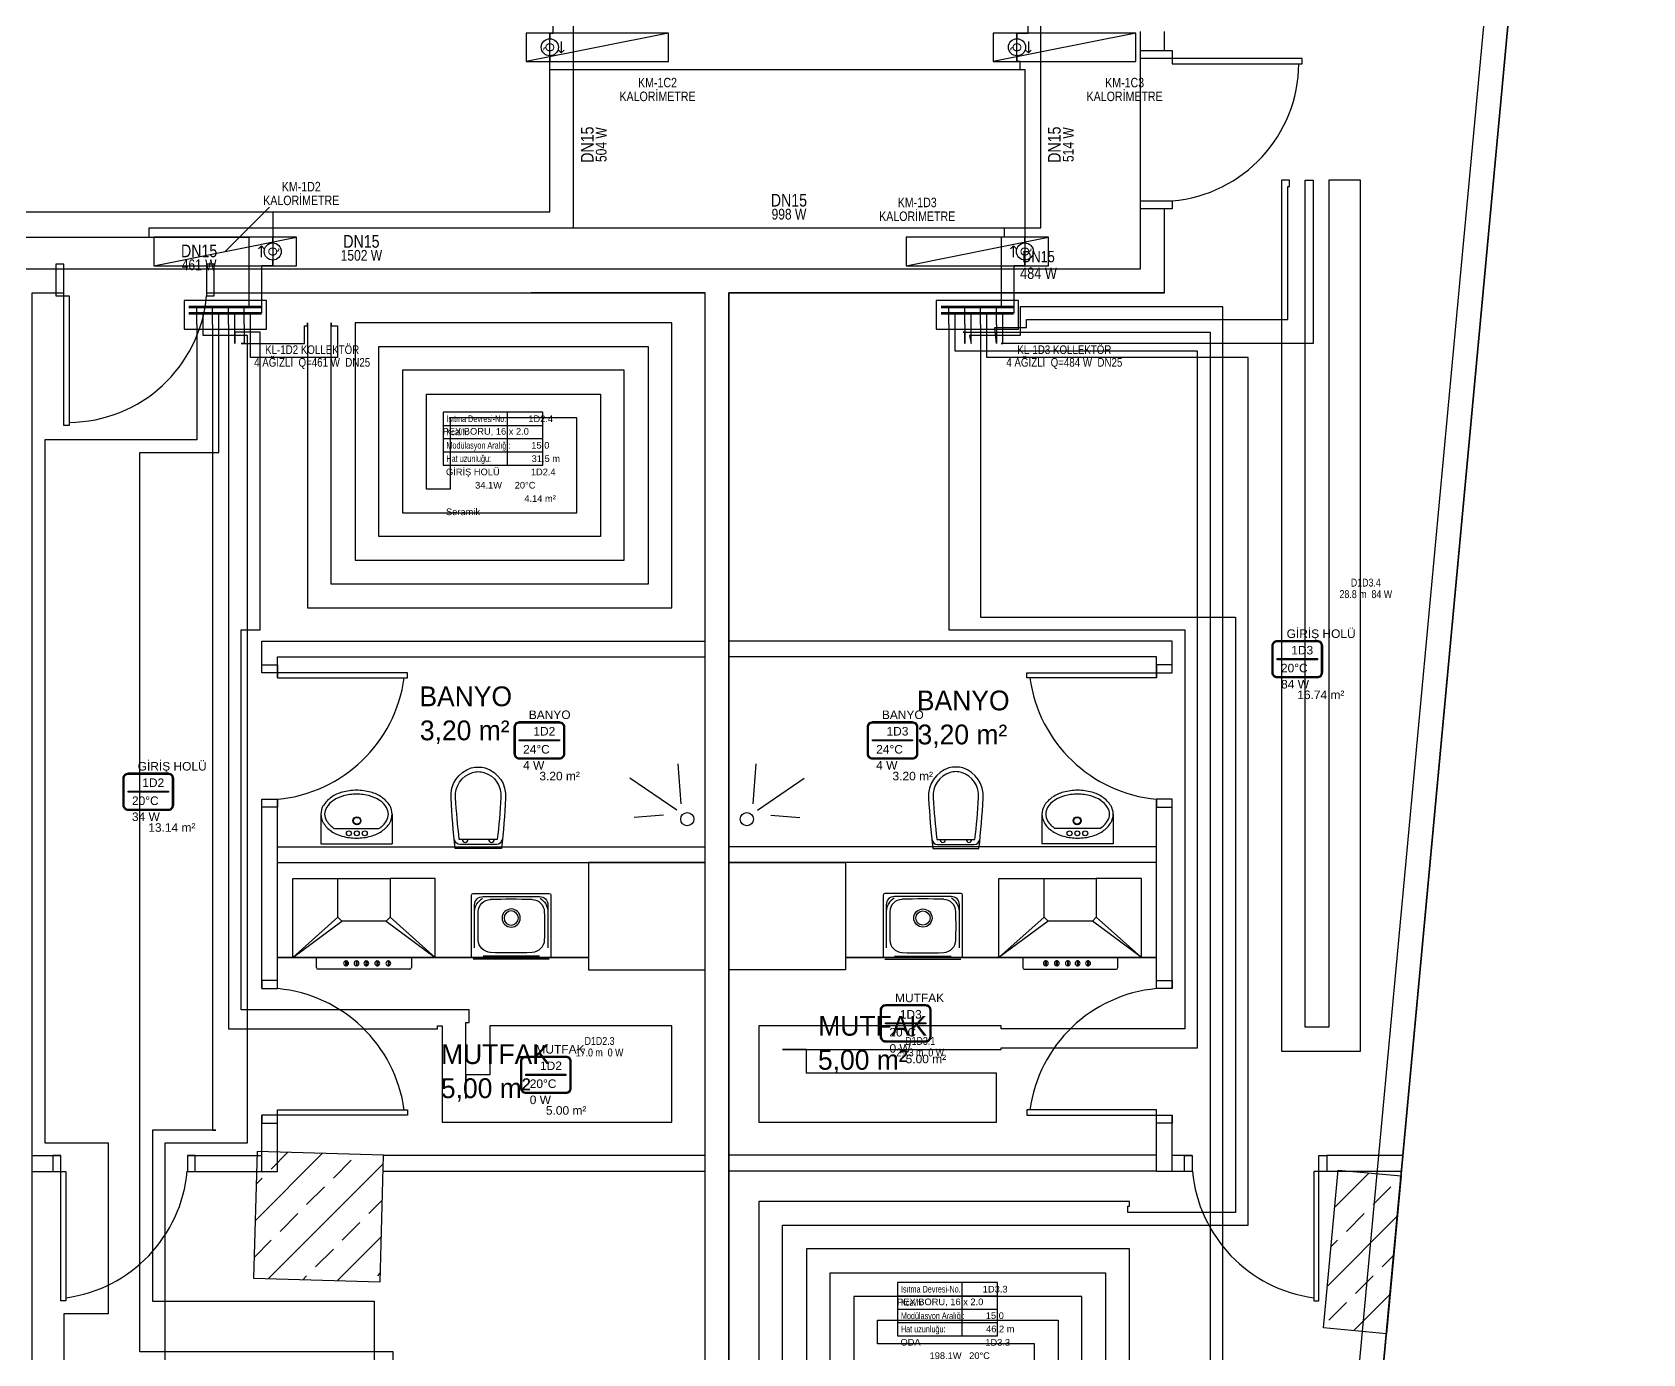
# Model space of a CAD drawing. Header units: centimetres. Extents: x 247996 to 315152, y -468471 to -440326.
# Drawn here: x 285826 to 286843, y -444916 to -444081 of the extents above; entities that cross this region are included whole.
import ezdxf
from ezdxf.enums import TextEntityAlignment as Align

# ---------------------------------------------------------------- set-up
doc = ezdxf.new("R2010")
doc.units = ezdxf.units.CM
doc.linetypes.add('ISITMA DONUS HATTI', pattern=[1.66, 1.57, -0.02, -0.07])
for name, color, linetype in [('SCOTT-MKDU0', 50, 'Continuous'), ('SCOTT-MTY-ISIKAYBIMAHAL', 2, 'Continuous'), ('SCOTT-MTY-KALORIMETRE', 6, 'Continuous'), ('SCOTT-MTY-KOLLETÖR', 7, 'Continuous'), ('SCOTT-MTY-PEX-BORU', 1, 'Continuous'), ('SCOTT-MTY-RADYATÖR', 2, 'Continuous'), ('SCOTT-MTY-SAYAC', 3, 'Continuous')]:
    doc.layers.add(name, color=color, linetype=linetype)
for name, color, linetype, lineweight in [('SCOTT-MTY-ISITMA-CAP', 41, 'Continuous', 30), ('SCOTT-MTY-ISITMA-DONUS-BORU', 30, 'ISITMA DONUS HATTI', 30), ('SCOTT-MTY-ISITMA-GIDIS-BORU', 10, 'Continuous', 30)]:
    doc.layers.add(name, color=color, linetype=linetype, lineweight=lineweight)
doc.styles.add('MtXpl_Comic_Sans_MS', font='comic.ttf')
doc.styles.add('MTYCAPLT', font='arial.ttf')
doc.styles.add('ROTAS', font='arial.ttf')

# ---------------------------------------------------------------- blocks, each defined once
blk = doc.blocks.new('T-DOLAP')
blk.add_line((-45, -9), (45, 9))
blk.add_lwpolyline([(-45, -9), (45, -9), (45, 9), (-45, 9)], close=True)
blk = doc.blocks.new('T-KALORIMETRE')
for p, q in [((-10, 0), (-6, 0)), ((6, 0), (10, 0))]:
    blk.add_line(p, q)
blk.add_lwpolyline([(-4, 8), (4, 8), (2, 10), (4, 8), (2, 6)])
blk.add_circle((0, 0), 6)
at = {"style": 'ROTAS'}
blk.add_text('Q', height=6, dxfattribs=at).set_placement((0, 0), align=Align.MIDDLE_CENTER)
blk = doc.blocks.new('MTY-ETIKET')
at = {"layer": 'SCOTT-MTY-RADYATÖR'}
for p, q in [((2.69, 0), (2.69, 8)), ((-7, 6), (8, 6)), ((-7, 4), (8, 4)), ((-7, 2), (8, 2))]:
    blk.add_line(p, q, dxfattribs=at)
blk.add_lwpolyline([(8, 0), (8, 8), (-7, 8), (-7, 0)], close=True, dxfattribs=at)
at = {"layer": 'SCOTT-MTY-RADYATÖR', "style": 'MTYCAPLT', "width": 0.65}
for s, p in [('Isıtma Devresi-No.:', (-6.5, 7)), ('Kcal/h:', (-6.5, 5)), ('Modülasyon Aralığı:', (-6.5, 3)), ('Hat uzunluğu:', (-6.5, 1))]:
    blk.add_text(s, height=1, rotation=360, dxfattribs=at).set_placement(p, align=Align.MIDDLE_LEFT)
for tag, p in [('NO1_001', (5.8, 6.5)), ('AR_001', (6.25, 2.5)), ('UZ_001', (6.31, 0.51))]:
    blk.add_attdef(tag, p, '', height=1, rotation=360, dxfattribs=at)
at = {"layer": 'SCOTT-MTY-RADYATÖR', "color": 2, "style": 'MTYCAPLT', "width": 0.65}
for tag, p in [('BORU_001', (-7.07, 4.59)), ('YER_001', (2.9, 4.5))]:
    blk.add_attdef(tag, p, '', height=1, dxfattribs=at)
blk = doc.blocks.new('MTY-RADYATOR MAHAL')
at = {"layer": 'SCOTT-MTY-ISIKAYBIMAHAL', "color": 2}
for points in [[(-35.7, 18.4), (-35.7, -18.4, 0.414214), (-28.2, -25.9), (28.2, -25.9, 0.414214), (35.7, -18.4), (35.7, 18.4, 0.414214), (28.2, 25.9), (-28.2, 25.9, 0.414214)], [(-34.2, 18.4), (-34.2, -18.4, 0.414214), (-28.2, -24.4), (28.2, -24.4, 0.414214), (34.2, -18.4), (34.2, 18.4, 0.414214), (28.2, 24.4), (-28.2, 24.4, 0.414214)]]:
    blk.add_lwpolyline(points, format="xyb", close=True, dxfattribs=at)
at = {"layer": 'SCOTT-MTY-ISIKAYBIMAHAL', "color": 4}
for points in [[(-35.2, 18.4), (-35.2, -18.4, 0.414214), (-28.2, -25.4), (28.2, -25.4, 0.414214), (35.2, -18.4), (35.2, 18.4, 0.414214), (28.2, 25.4), (-28.2, 25.4, 0.414214)], [(-34.7, 18.4), (-34.7, -18.4, 0.414214), (-28.2, -24.9), (28.2, -24.9, 0.414214), (34.7, -18.4), (34.7, 18.4, 0.414214), (28.2, 24.9), (-28.2, 24.9, 0.414214)]]:
    blk.add_lwpolyline(points, format="xyb", close=True, dxfattribs=at)
at = {"layer": 'SCOTT-MTY-ISIKAYBIMAHAL', "color": 2}
blk.add_lwpolyline([(-28.2, 0.8), (28.2, 0.8), (28.2, -0.8), (-28.2, -0.8)], close=True, dxfattribs=at)
at = {"layer": 'SCOTT-MTY-ISIKAYBIMAHAL', "color": 1, "style": 'MTYCAPLT', "width": 0.65}
for tag, p in [('MAHAL_001', (-14.9, 29.8)), ('NO_001', (-8.3, 6.7))]:
    blk.add_attdef(tag, p, '', height=12, rotation=360, dxfattribs=at)
at = {"layer": 'SCOTT-MTY-ISIKAYBIMAHAL', "color": 4, "style": 'MTYCAPLT', "width": 0.65}
for tag, p in [('DERECE_001', (-22.8, -18.5)), ('ISIKAYBI_001', (-22.7, -41.1))]:
    blk.add_attdef(tag, p, '', height=12, rotation=360, dxfattribs=at)
blk.add_attdef('ALAN', text='', height=12, rotation=360, dxfattribs=at).set_placement((0, -50), align=Align.MIDDLE_LEFT)

msp = doc.modelspace()

# ---------------------------------------------------------------- linework, layer by layer
at = {"layer": 'SCOTT-MKDU0', "color": 8, "ltscale": 0.03}
for p, q in [((286456, -447327.5), (286843.2, -443160.1)), ((286843.2, -443160.1), (286456, -447327.5)), ((286728.6, -444231), (286828.2, -443159.5)), ((286526.1, -444098), (286526.1, -444081)), ((286526.1, -444231), (286526.1, -444081)), ((286541.1, -444093), (286541.1, -444081)), ((286526.1, -444231), (286526.1, -444188)), ((286541.1, -444246), (286541.1, -444193)), ((285402, -444231), (286526.1, -444231)), ((285520.4, -444231), (285846.1, -444231)), ((285936.1, -444231), (286526.1, -444231)), ((286639.8, -445186.7), (286728.6, -444231)), ((285826.1, -445226.2), (285826.1, -444246)), ((285826.1, -444246), (285846.1, -444246)), ((285826.1, -445226.2), (285826.1, -444246)), ((285826.1, -445226.2), (285826.1, -444246)), ((285936.1, -444246), (286251.1, -444246)), ((286251.1, -444246), (286141.1, -444246)), ((286251.1, -445186.7), (286251.1, -444246)), ((286251.1, -444466), (286251.1, -444246)), ((286251.1, -444356), (286251.1, -444246)), ((286251.1, -445186.7), (286251.1, -444246)), ((286266.1, -444246), (286541.1, -444246)), ((286266.1, -445186.7), (286266.1, -444246)), ((286266.1, -445186.7), (286266.1, -444246)), ((286541.1, -444246), (286266.1, -444246)), ((286266.1, -444466), (286266.1, -444246)), ((286266.1, -444356), (286266.1, -444246)), ((286266.1, -444246), (286376.1, -444246)), ((286541.1, -444246), (286266.1, -444246)), ((286266.1, -444246), (286266.1, -445186.7)), ((286526.1, -444246), (286541.1, -444246)), ((285971.1, -444466), (286251.1, -444466)), ((285971.1, -444486), (285971.1, -444466)), ((286546.1, -444466), (286266.1, -444466)), ((286546.1, -444486), (286546.1, -444466)), ((285981.1, -444489.3), (285981.1, -444476)), ((285981.1, -444489.3), (285981.1, -444476)), ((285981.1, -444476), (286251.1, -444476)), ((286536.1, -444476), (286266.1, -444476)), ((286536.1, -444489.3), (286536.1, -444476)), ((286536.1, -444489.3), (286536.1, -444476)), ((286235.9, -444568.9), (286234, -444543.5)), ((286281.3, -444568.9), (286283.2, -444543.5)), ((286233.1, -444572.8), (286203.6, -444552.6)), ((286284.1, -444572.8), (286313.6, -444552.6)), ((285971.1, -444685.5), (285971.1, -444566)), ((285981.1, -444685.5), (285981.1, -444566)), ((285981.1, -444586), (285981.1, -444566)), ((286536.1, -444685.5), (286536.1, -444566)), ((286536.1, -444586), (286536.1, -444566)), ((286546.1, -444685.5), (286546.1, -444566)), ((286008.4, -444575.4), (286008.4, -444594.1)), ((286053.4, -444575.4), (286053.4, -444594.1)), ((286224.7, -444576), (286206.3, -444577.4)), ((286292.5, -444576), (286310.9, -444577.4)), ((286463.8, -444575.4), (286463.8, -444594.1)), ((286508.8, -444575.4), (286508.8, -444594.1)), ((286016.9, -444584.4), (286045, -444584.4)), ((286500.3, -444584.4), (286472.2, -444584.4)), ((285981.1, -444596), (286251.1, -444596)), ((286008.4, -444594.1), (286053.4, -444594.1)), ((286536.1, -444596), (286266.1, -444596)), ((286508.8, -444594.1), (286463.8, -444594.1)), ((285981.1, -444606), (286251.1, -444606)), ((286251.1, -444606), (286177.5, -444606)), ((286177.5, -444606), (286177.5, -444673.6)), ((286251.1, -444673.6), (286251.1, -444606)), ((286536.1, -444606), (286266.1, -444606)), ((286266.1, -444606), (286339.7, -444606)), ((286266.1, -444673.6), (286266.1, -444606)), ((286339.7, -444606), (286339.7, -444673.6)), ((285990.6, -444616), (286019.1, -444616)), ((285990.6, -444666), (285990.6, -444616)), ((286080.6, -444616), (286052.1, -444616)), ((286080.6, -444666), (286080.6, -444616)), ((286436.6, -444616), (286465.1, -444616)), ((286436.6, -444666), (286436.6, -444616)), ((286526.6, -444616), (286498.1, -444616)), ((286526.6, -444666), (286526.6, -444616)), ((286103.6, -444666), (286103.6, -444626.5)), ((286104.6, -444625.5), (286152.6, -444625.5)), ((286110.8, -444627.4), (286146.5, -444627.4)), ((286153.6, -444626.5), (286153.6, -444666)), ((286363.6, -444626.5), (286363.6, -444666)), ((286412.6, -444625.5), (286364.6, -444625.5)), ((286406.4, -444627.4), (286370.7, -444627.4)), ((286413.6, -444666), (286413.6, -444626.5)), ((286105.5, -444659.8), (286105.5, -444632.7)), ((286151.8, -444632.7), (286151.8, -444659.8)), ((286365.4, -444632.7), (286365.4, -444659.8)), ((286411.7, -444659.8), (286411.7, -444632.7)), ((286019.1, -444640.5), (285990.6, -444666)), ((285990.6, -444666), (286021.6, -444643)), ((286049.6, -444643), (286080.6, -444666)), ((286080.6, -444666), (286052.1, -444640.5)), ((286436.6, -444666), (286465.1, -444640.5)), ((286467.6, -444643), (286436.6, -444666)), ((286526.6, -444666), (286495.6, -444643)), ((286498.1, -444640.5), (286526.6, -444666)), ((285981.1, -444666), (286177.5, -444666)), ((286177.5, -444666), (285981.1, -444666)), ((286177.5, -444666), (285981.1, -444666)), ((286080.6, -444666), (285990.6, -444666)), ((286005.6, -444672.3), (286005.6, -444666)), ((286024, -444668), (286024, -444670.6)), ((286024, -444668), (286024.7, -444668)), ((286024.7, -444668), (286024.7, -444670.6)), ((286030.6, -444668), (286030.6, -444670.6)), ((286030.6, -444668), (286031.2, -444668)), ((286031.2, -444668), (286031.2, -444670.6)), ((286036.8, -444668), (286036.8, -444670.6)), ((286036.8, -444668), (286037.4, -444668)), ((286037.4, -444668), (286037.4, -444670.6)), ((286043.8, -444668), (286043.8, -444670.6)), ((286043.8, -444668), (286044.4, -444668)), ((286044.4, -444668), (286044.4, -444670.6)), ((286050.8, -444668), (286050.8, -444670.6)), ((286050.8, -444668), (286051.4, -444668)), ((286051.4, -444668), (286051.4, -444670.6)), ((286065.6, -444666), (286065.6, -444672.3)), ((286152.6, -444667), (286104.6, -444667)), ((286146.5, -444665.1), (286110.8, -444665.1)), ((286536.1, -444666), (286339.7, -444666)), ((286339.7, -444666), (286536.1, -444666)), ((286339.7, -444666), (286536.1, -444666)), ((286364.6, -444667), (286412.6, -444667)), ((286370.7, -444665.1), (286406.4, -444665.1)), ((286436.6, -444666), (286526.6, -444666)), ((286451.6, -444666), (286451.6, -444672.3)), ((286465.8, -444668), (286465.8, -444670.6)), ((286466.4, -444668), (286465.8, -444668)), ((286466.4, -444668), (286466.4, -444670.6)), ((286472.8, -444668), (286472.8, -444670.6)), ((286473.4, -444668), (286472.8, -444668)), ((286473.4, -444668), (286473.4, -444670.6)), ((286479.8, -444668), (286479.8, -444670.6)), ((286480.4, -444668), (286479.8, -444668)), ((286480.4, -444668), (286480.4, -444670.6)), ((286486, -444668), (286486, -444670.6)), ((286486.6, -444668), (286486, -444668)), ((286486.6, -444668), (286486.6, -444670.6)), ((286492.5, -444668), (286492.5, -444670.6)), ((286493.2, -444668), (286492.5, -444668)), ((286493.2, -444668), (286493.2, -444670.6)), ((286511.6, -444672.3), (286511.6, -444666)), ((286064.6, -444673.3), (286006.6, -444673.3)), ((286024, -444670.6), (286024, -444671.1)), ((286024.7, -444671.1), (286024, -444671.1)), ((286024.7, -444670.6), (286024.7, -444671.1)), ((286030.6, -444670.6), (286030.6, -444671.1)), ((286031.2, -444671.1), (286030.6, -444671.1)), ((286031.2, -444670.6), (286031.2, -444671.1)), ((286036.8, -444670.6), (286036.8, -444671.1)), ((286036.8, -444671.1), (286037.4, -444671.1)), ((286037.4, -444670.6), (286037.4, -444671.1)), ((286043.8, -444670.6), (286043.8, -444671.1)), ((286043.8, -444671.1), (286044.4, -444671.1)), ((286044.4, -444670.6), (286044.4, -444671.1)), ((286050.8, -444670.6), (286050.8, -444671.1)), ((286050.8, -444671.1), (286051.4, -444671.1)), ((286051.4, -444670.6), (286051.4, -444671.1)), ((286177.5, -444673.6), (286251.1, -444673.6)), ((286339.7, -444673.6), (286266.1, -444673.6)), ((286452.6, -444673.3), (286510.6, -444673.3)), ((286465.8, -444670.6), (286465.8, -444671.1)), ((286466.4, -444671.1), (286465.8, -444671.1)), ((286466.4, -444670.6), (286466.4, -444671.1)), ((286472.8, -444670.6), (286472.8, -444671.1)), ((286473.4, -444671.1), (286472.8, -444671.1)), ((286473.4, -444670.6), (286473.4, -444671.1)), ((286479.8, -444670.6), (286479.8, -444671.1)), ((286480.4, -444671.1), (286479.8, -444671.1)), ((286480.4, -444670.6), (286480.4, -444671.1)), ((286486, -444670.6), (286486, -444671.1)), ((286486, -444671.1), (286486.6, -444671.1)), ((286486.6, -444670.6), (286486.6, -444671.1)), ((286492.5, -444670.6), (286492.5, -444671.1)), ((286492.5, -444671.1), (286493.2, -444671.1)), ((286493.2, -444670.6), (286493.2, -444671.1)), ((285971.1, -444801), (285971.1, -444765.5)), ((285981.1, -444801), (285981.1, -444762.2)), ((286536.1, -444801), (286536.1, -444762.2)), ((286546.1, -444801), (286546.1, -444765.5)), ((285826.1, -444791), (285844.1, -444791)), ((285924.1, -444791), (285971.1, -444791)), ((285968.1, -444788.5), (285965.8, -444868.5)), ((285966.8, -444832.2), (286009.3, -444789.7)), ((286048, -444790.8), (285968.1, -444788.5)), ((285977, -444799.6), (285987.4, -444789.1)), ((286045.8, -444870.8), (286048, -444790.8)), ((286048, -444790.8), (286251.1, -444790.8)), ((286536.1, -444790.8), (286266.1, -444790.8)), ((286558.7, -444791), (286546.1, -444791)), ((286691.7, -444791), (286643.7, -444791)), ((285826.1, -444801), (285847.4, -444801)), ((285924.1, -444801), (285981.1, -444801)), ((285975.1, -444868.8), (286047.9, -444796)), ((286016.3, -444805.2), (286027.5, -444793.9)), ((286048, -444800.8), (286251.1, -444800.8)), ((286536.1, -444800.8), (286266.1, -444800.8)), ((286558.7, -444801), (286536.1, -444801)), ((286641.5, -444899.8), (286650.8, -444800.2)), ((286691.1, -444801), (286643.7, -444801)), ((286648.6, -444823.9), (286670.5, -444802)), ((286650.8, -444800.2), (286690.6, -444803.9)), ((285967.5, -444809), (285971.4, -444805.2)), ((285999.4, -444822), (286010.6, -444810.8)), ((286672.9, -444822), (286684.2, -444810.8)), ((286690.6, -444803.9), (286681.4, -444903.5)), ((286689.8, -444805.2), (286690.6, -444804.4)), ((286038.7, -444827.6), (286047.2, -444819.1)), ((285982.6, -444838.9), (285993.8, -444827.6)), ((286021.9, -444844.5), (286033.1, -444833.2)), ((286644, -444873.4), (286688.3, -444829.1)), ((286656.1, -444838.9), (286667.3, -444827.6)), ((286018.8, -444870), (286046.6, -444842.2)), ((285966.2, -444855.3), (285977, -444844.5)), ((286005, -444861.3), (286016.3, -444850.1)), ((286646.3, -444848.7), (286650.5, -444844.5)), ((286678.6, -444861.3), (286686, -444853.9)), ((285965.8, -444868.5), (286045.8, -444870.8)), ((285996.9, -444869.4), (285999.4, -444866.9)), ((286044.3, -444866.9), (286045.9, -444865.3)), ((286661.7, -444878.1), (286672.9, -444866.9)), ((286644.9, -444895), (286656.1, -444883.8)), ((286660.8, -444901.6), (286683.7, -444878.6)), ((286681.4, -444903.5), (286641.5, -444899.8))]:
    msp.add_line(p, q, dxfattribs=at)
for points in [[(286526.1, -444098), (286526.1, -444093), (286546.1, -444093), (286546.1, -444098), (286526.1, -444098)], [(286526.1, -444098), (286526.1, -444093), (286546.1, -444093), (286546.1, -444098), (286526.1, -444098)], [(286526.1, -444098), (286526.1, -444093), (286546.1, -444093), (286546.1, -444098), (286526.1, -444098)], [(286526.1, -444193), (286526.1, -444188), (286546.1, -444188), (286546.1, -444193), (286526.1, -444193)], [(286526.1, -444193), (286526.1, -444188), (286546.1, -444188), (286546.1, -444193), (286526.1, -444193)], [(286526.1, -444193), (286526.1, -444188), (286546.1, -444188), (286546.1, -444193), (286526.1, -444193)], [(285846.1, -444228), (285841.1, -444228), (285841.1, -444248), (285846.1, -444248), (285846.1, -444228)], [(285846.1, -444228), (285841.1, -444228), (285841.1, -444248), (285846.1, -444248), (285846.1, -444228)], [(285846.1, -444228), (285841.1, -444228), (285841.1, -444248), (285846.1, -444248), (285846.1, -444228)], [(285941.1, -444228), (285936.1, -444228), (285936.1, -444248), (285941.1, -444248), (285941.1, -444228)], [(285941.1, -444228), (285936.1, -444228), (285936.1, -444248), (285941.1, -444248), (285941.1, -444228)], [(285941.1, -444228), (285936.1, -444228), (285936.1, -444248), (285941.1, -444248), (285941.1, -444228)], [(285971.1, -444486), (285971.1, -444481), (285981.1, -444481), (285981.1, -444486), (285971.1, -444486)], [(286546.1, -444486), (286546.1, -444481), (286536.1, -444481), (286536.1, -444486), (286546.1, -444486)], [(285971.1, -444571), (285971.1, -444566), (285981.1, -444566), (285981.1, -444571), (285971.1, -444571)], [(286546.1, -444571), (286546.1, -444566), (286536.1, -444566), (286536.1, -444571), (286546.1, -444571)], [(285971.1, -444680.5), (285971.1, -444685.5), (285981.1, -444685.5), (285981.1, -444680.5), (285971.1, -444680.5)], [(286546.1, -444680.5), (286546.1, -444685.5), (286536.1, -444685.5), (286536.1, -444680.5), (286546.1, -444680.5)], [(285971.1, -444765.5), (285971.1, -444770.5), (285981.1, -444770.5), (285981.1, -444765.5), (285971.1, -444765.5)], [(286546.1, -444765.5), (286546.1, -444770.5), (286536.1, -444770.5), (286536.1, -444765.5), (286546.1, -444765.5)], [(285844.1, -444791), (285839.1, -444791), (285839.1, -444801), (285844.1, -444801), (285844.1, -444791)], [(285929.1, -444791), (285924.1, -444791), (285924.1, -444801), (285929.1, -444801), (285929.1, -444791)], [(286553.7, -444791), (286558.7, -444791), (286558.7, -444801), (286553.7, -444801), (286553.7, -444791)], [(286638.7, -444791), (286643.7, -444791), (286643.7, -444801), (286638.7, -444801), (286638.7, -444791)]]:
    msp.add_lwpolyline(points, dxfattribs=at)
for points in [[(286546.1, -444098), (286546.1, -444101.4), (286628, -444101.4), (286628, -444098)], [(286546.1, -444098), (286546.1, -444101.4), (286628, -444101.4), (286628, -444098)], [(286546.1, -444098), (286546.1, -444101.4), (286628, -444101.4), (286628, -444098)], [(285846.1, -444248), (285849.4, -444248), (285849.4, -444329.8), (285846.1, -444329.8)], [(285846.1, -444248), (285849.4, -444248), (285849.4, -444329.8), (285846.1, -444329.8)], [(285846.1, -444248), (285849.4, -444248), (285849.4, -444329.8), (285846.1, -444329.8)], [(285981.1, -444486), (285981.1, -444489.3), (286063, -444489.3), (286063, -444486)], [(286536.1, -444486), (286536.1, -444489.3), (286454.2, -444489.3), (286454.2, -444486)], [(285981.1, -444765.5), (285981.1, -444762.2), (286063, -444762.2), (286063, -444765.5)], [(286536.1, -444765.5), (286536.1, -444762.2), (286454.2, -444762.2), (286454.2, -444765.5)], [(285844.1, -444801), (285847.4, -444801), (285847.4, -444882.8), (285844.1, -444882.8)], [(286638.7, -444801), (286635.4, -444801), (286635.4, -444882.8), (286638.7, -444882.8)]]:
    msp.add_lwpolyline(points, close=True, dxfattribs=at)
for points in [[(286093.2, -444597, -0.01664), (286090.6, -444565.2, -0.351622), (286103.4, -444546.2, -0.068714), (286107.8, -444545.6, -0.068714), (286112.2, -444546.2, -0.351622), (286125, -444565.2, -0.01664), (286122.4, -444597)], [(286095.8, -444591.4, -0.016866), (286093.5, -444565, -0.351778), (286104.2, -444549, -0.068022), (286107.8, -444548.5, -0.068022), (286111.4, -444549, -0.351778), (286122.1, -444565, -0.016866), (286119.8, -444591.4)], [(286424, -444597, 0.01664), (286426.6, -444565.2, 0.351622), (286413.8, -444546.2, 0.068714), (286409.4, -444545.6, 0.068714), (286405, -444546.2, 0.351622), (286392.2, -444565.2, 0.01664), (286394.8, -444597)], [(286421.4, -444591.4, 0.016866), (286423.7, -444565, 0.351778), (286413, -444549, 0.068022), (286409.4, -444548.5, 0.068022), (286405.8, -444549, 0.351778), (286395.1, -444565, 0.016866), (286397.4, -444591.4)]]:
    msp.add_lwpolyline(points, format="xyb", close=True, dxfattribs=at)
for points in [[(286122.7, -444591.5, -0.389191), (286119.3, -444594.6), (286107.8, -444594.6), (286096.3, -444594.6, -0.389191), (286092.9, -444591.5, -0.389191)], [(286394.5, -444591.5, 0.389191), (286397.9, -444594.6), (286409.4, -444594.6), (286420.9, -444594.6, 0.389191), (286424.3, -444591.5, 0.389191)]]:
    msp.add_lwpolyline(points, format="xyb", dxfattribs=at)
for centre, radius in [((286031.2, -444579.5), 2.52), ((286031.2, -444579.5), 2.12), ((286239.8, -444578.5, 51), 4.14), ((286277.4, -444578.5, 51), 4.14), ((286486, -444579.5), 2.52), ((286486, -444579.5), 2.12), ((286026.1, -444587.5), 1.56), ((286031.1, -444587.5), 1.56), ((286036.1, -444587.5), 1.56), ((286481.2, -444587.5), 1.56), ((286486.1, -444587.5), 1.56), ((286491.1, -444587.5), 1.56)]:
    msp.add_circle(centre, radius, dxfattribs=at)
for centre, radius, start, end in [((286538.4, -444100.8), 87.6, 275.0191, 359.6313), ((286538.4, -444100.8), 87.6, 275.0191, 359.6313), ((286538.4, -444100.8), 87.6, 275.0191, 359.6313), ((285848.9, -444240.3), 87.6, 270.3687, 354.9809), ((285848.9, -444240.3), 87.6, 270.3687, 354.9809), ((285848.9, -444240.3), 87.6, 270.3687, 354.9809), ((285972.9, -444477.4), 88.9, 275.3081, 352.3253), ((286544.3, -444477.4), 88.9, 187.6747, 264.6919), ((286024.6, -444579), 17.2, 123.8347, 148.2866), ((286024.6, -444579), 14.8, 123.8347, 148.2866), ((286028.4, -444584.7), 24.1, 105.5176, 123.8347), ((286028.4, -444584.7), 21.7, 105.5176, 123.8347), ((286030.9, -444593.8), 33.5, 90, 105.5176), ((286030.9, -444593.8), 31.1, 90, 105.5176), ((286030.9, -444593.8), 33.5, 74.4824, 90), ((286030.9, -444593.8), 31.1, 74.4824, 90), ((286033.4, -444584.7), 21.7, 56.1653, 74.4824), ((286033.4, -444584.7), 24.1, 56.1653, 74.4824), ((286037.3, -444579), 14.8, 31.7134, 56.1653), ((286037.3, -444579), 17.2, 31.7134, 56.1653), ((286479.9, -444579), 17.2, 123.8347, 148.2866), ((286479.9, -444579), 14.8, 123.8347, 148.2866), ((286483.8, -444584.7), 24.1, 105.5176, 123.8347), ((286483.8, -444584.7), 21.7, 105.5176, 123.8347), ((286486.3, -444593.8), 33.5, 90, 105.5176), ((286486.3, -444593.8), 31.1, 90, 105.5176), ((286486.3, -444593.8), 33.5, 74.4824, 90), ((286486.3, -444593.8), 31.1, 74.4824, 90), ((286488.8, -444584.7), 21.7, 56.1653, 74.4824), ((286488.8, -444584.7), 24.1, 56.1653, 74.4824), ((286492.6, -444579), 14.8, 31.7134, 56.1653), ((286492.6, -444579), 17.2, 31.7134, 56.1653), ((286018.7, -444575.4), 10.3, 148.2866, 180), ((286018.7, -444575.4), 10.3, 180, 211.7134), ((286018.7, -444575.4), 7.93, 148.2866, 180), ((286018.7, -444575.4), 7.93, 180, 211.7134), ((286043.1, -444575.4), 7.93, 0, 31.7134), ((286043.1, -444575.4), 7.93, 328.2866, 0), ((286043.1, -444575.4), 10.3, 0, 31.7134), ((286043.1, -444575.4), 10.3, 328.2866, 0), ((286474.1, -444575.4), 10.3, 148.2866, 180), ((286474.1, -444575.4), 10.3, 180, 211.7134), ((286474.1, -444575.4), 7.93, 148.2866, 180), ((286474.1, -444575.4), 7.93, 180, 211.7134), ((286498.5, -444575.4), 7.93, 0, 31.7134), ((286498.5, -444575.4), 7.93, 328.2866, 0), ((286498.5, -444575.4), 10.3, 0, 31.7134), ((286498.5, -444575.4), 10.3, 328.2866, 0), ((286024.6, -444571.8), 17.2, 211.7134, 236.1653), ((286024.6, -444571.8), 14.8, 211.7134, 238.6233), ((286028.4, -444566.1), 24.1, 236.1653, 254.4824), ((286033.4, -444566.1), 24.1, 285.5176, 303.8347), ((286037.3, -444571.8), 14.8, 301.3767, 328.2866), ((286037.3, -444571.8), 17.2, 303.8347, 328.2866), ((286479.9, -444571.8), 17.2, 211.7134, 236.1653), ((286479.9, -444571.8), 14.8, 211.7134, 238.6233), ((286483.8, -444566.1), 24.1, 236.1653, 254.4824), ((286488.8, -444566.1), 24.1, 285.5176, 303.8347), ((286492.6, -444571.8), 14.8, 301.3767, 328.2866), ((286492.6, -444571.8), 17.2, 303.8347, 328.2866), ((286030.9, -444557), 33.5, 254.4824, 270), ((286030.9, -444557), 33.5, 270, 285.5176), ((286099.5, -444591.4), 1.78, 180, 0), ((286116.1, -444591.4), 1.78, 180, 0), ((286401.1, -444591.4), 1.78, 180, 0), ((286417.7, -444591.4), 1.78, 180, 0), ((286486.3, -444557), 33.5, 254.4824, 270), ((286486.3, -444557), 33.5, 270, 285.5176), ((286024.3, -444669.6), 1.54, 100.5754, 259.4621), ((286024.3, -444669.6), 1.54, 282.6235, 77.3767), ((286030.9, -444669.6), 1.54, 100.5754, 259.4621), ((286030.9, -444669.6), 1.54, 282.6235, 77.3767), ((286037.1, -444669.6), 1.54, 100.5754, 259.4621), ((286037.1, -444669.6), 1.54, 282.6235, 77.3767), ((286044, -444669.6), 1.54, 100.5754, 259.4621), ((286044, -444669.6), 1.54, 282.6235, 77.3767), ((286051, -444669.6), 1.54, 100.5754, 259.4621), ((286051, -444669.6), 1.54, 282.6235, 77.3767), ((286466.2, -444669.6), 1.54, 102.6233, 257.3765), ((286466.2, -444669.6), 1.54, 280.5379, 79.4246), ((286473.2, -444669.6), 1.54, 102.6233, 257.3765), ((286473.2, -444669.6), 1.54, 280.5379, 79.4246), ((286480.1, -444669.6), 1.54, 102.6233, 257.3765), ((286480.1, -444669.6), 1.54, 280.5379, 79.4246), ((286486.3, -444669.6), 1.54, 102.6233, 257.3765), ((286486.3, -444669.6), 1.54, 280.5379, 79.4246), ((286492.9, -444669.6), 1.54, 102.6233, 257.3765), ((286492.9, -444669.6), 1.54, 280.5379, 79.4246), ((286006.6, -444672.3), 1, 180, 270), ((286064.6, -444672.3), 1, 270, 0), ((286452.6, -444672.3), 1, 180, 270), ((286510.6, -444672.3), 1, 270, 0), ((285972.9, -444774.1), 88.9, 7.6747, 84.6919), ((286544.3, -444774.1), 88.9, 95.3081, 172.3253), ((285835.5, -444792.7), 88.9, 277.6747, 354.6919), ((286647.3, -444792.7), 88.9, 185.3081, 262.3253)]:
    msp.add_arc(centre, radius, start, end, dxfattribs=at)
at = {"layer": 'SCOTT-MKDU0', "color": 8, "ltscale": 0.03, "extrusion": (0, 0, -1)}
for centre, major_axis, start_param, end_param in [((286104.6, -444626.5), (0.707, 0.707), 3.926991, 5.497787), ((286110.8, -444632.7), (-3.75, 3.75), 5.497787, 7.068583), ((286115.6, -444637.2), (-7.14, 7.14), 5.524757, 6.541187), ((286115.8, -444637.2), (-5.66, 5.66), 5.524757, 7.028844), ((286128.6, -444961.2), (332.3, 0), 4.67265, 4.752129), ((286141.5, -444637.2), (-5.66, 5.66), 0.825137, 2.329224), ((286146.5, -444632.7), (3.75, 3.75), -0.785398, 0.785398), ((286141.7, -444637.2), (7.14, 7.14), -0.258001, 0.758428), ((286152.6, -444626.5), (0.707, 0.707), -0.785398, 0.785398), ((286439.9, -444646), (-234.9, 234.9), 5.470817, 5.524757), ((286128.6, -444641), (-4.07, 4.07), 3.926991, 10.210176), ((286128.6, -444641), (-3.18, 3.18), 3.926991, 10.210176), ((285817.4, -444646), (234.9, 234.9), 0.758428, 0.812368), ((286115.8, -444654.7), (5.66, 5.66), 2.395934, 3.900021), ((286141.5, -444654.7), (5.66, 5.66), 0.812368, 2.316455), ((286128.6, -444330.7), (332.3, 0), 1.531058, 1.610536)]:
    msp.add_ellipse(centre, major_axis=major_axis, ratio=1, start_param=start_param, end_param=end_param, dxfattribs=at)
at = {"layer": 'SCOTT-MKDU0', "color": 8, "ltscale": 0.03}
for centre, major_axis, start_param, end_param in [((286364.6, -444626.5), (-0.707, 0.707), -0.785398, 0.785398), ((286370.7, -444632.7), (-3.75, 3.75), -0.785398, 0.785398), ((286375.5, -444637.2), (-7.14, 7.14), -0.258001, 0.758428), ((286375.7, -444637.2), (5.66, 5.66), 0.825137, 2.329224), ((286388.6, -444961.2), (-332.3, 0), 4.67265, 4.752129), ((286401.4, -444637.2), (5.66, 5.66), 5.524757, 7.028844), ((286406.4, -444632.7), (3.75, 3.75), 5.497787, 7.068583), ((286401.6, -444637.2), (7.14, 7.14), 5.524757, 6.541187), ((286412.6, -444626.5), (-0.707, 0.707), 3.926991, 5.497787), ((286699.8, -444646), (-234.9, 234.9), 0.758428, 0.812368), ((286388.6, -444641), (4.07, 4.07), 3.926991, 10.210176), ((286388.6, -444641), (3.18, 3.18), 3.926991, 10.210176), ((286077.3, -444646), (234.9, 234.9), 5.470817, 5.524757), ((286375.7, -444654.7), (-5.66, 5.66), 0.812368, 2.316455), ((286401.4, -444654.7), (-5.66, 5.66), 2.395934, 3.900021), ((286388.6, -444330.7), (-332.3, 0), 1.531058, 1.610536)]:
    msp.add_ellipse(centre, major_axis=major_axis, ratio=1, start_param=start_param, end_param=end_param, dxfattribs=at)
for points, invisible_edges in [([(286052.1, -444640.5), (286019.1, -444640.5), (286019.1, -444616), (286052.1, -444616)], 1), ([(286465.1, -444616), (286498.1, -444616), (286498.1, -444640.5), (286465.1, -444640.5)], 4), ([(286019.1, -444640.5), (286052.1, -444640.5), (286049.6, -444643), (286021.6, -444643)], 1), ([(286495.6, -444643), (286467.6, -444643), (286465.1, -444640.5), (286498.1, -444640.5)], 4)]:
    msp.add_3dface(points, dxfattribs=dict(at, invisible_edges=invisible_edges))
at = {"layer": 'SCOTT-MTY-ISITMA-DONUS-BORU'}
for points in [[(286153, -444082), (286155, -444082), (286155, -444052)], [(286448, -444082), (286455, -444082), (286455, -444052)], [(286153, -444100), (286153, -444082)], [(286448, -444100), (286448, -444082)], [(286153, -444105), (286153, -444100)], [(286450, -444105), (286450, -444100), (286448, -444100)], [(285978, -444195), (286153, -444195), (286153, -444105)], [(286153, -444105), (286450, -444105)], [(286450, -444105), (286453, -444105), (286453, -444211)], [(285560, -444195), (285978, -444195)], [(285978, -444195), (285978, -444211)], [(285978, -444211), (285978, -444229)], [(286453, -444211), (286453, -444229)], [(285978, -444229), (285971, -444229), (285971, -444259)], [(286453, -444229), (286446, -444229), (286446, -444259)], [(285934, -444266), (285934, -444259)], [(285944, -444266), (285944, -444259)], [(285954, -444266), (285954, -444259)], [(285964, -444266), (285964, -444259)], [(286409, -444266), (286409, -444259)], [(286419, -444266), (286419, -444259)], [(286429, -444266), (286429, -444259)], [(286439, -444266), (286439, -444259)]]:
    msp.add_lwpolyline(points, dxfattribs=at)
at = {"layer": 'SCOTT-MTY-ISITMA-DONUS-BORU', "const_width": 1.6}
for points in [[(285925, -444259), (285971, -444259)], [(286400, -444259), (286446, -444259)]]:
    msp.add_lwpolyline(points, dxfattribs=at)
at = {"layer": 'SCOTT-MTY-ISITMA-GIDIS-BORU'}
for points in [[(286168, -444082), (286168, -444056)], [(286463, -444082), (286463, -444056)], [(286168, -444100), (286168, -444082)], [(286463, -444100), (286463, -444082)], [(286168, -444205), (286168, -444100)], [(286440, -444205), (286463, -444205), (286463, -444100)], [(285575, -444211), (285900, -444211)], [(285900, -444211), (285900, -444205), (286168, -444205)], [(285900, -444211), (285963, -444211)], [(285963, -444211), (285963, -444229)], [(286168, -444205), (286440, -444205)], [(286440, -444205), (286440, -444211), (286438, -444211)], [(286438, -444211), (286438, -444229)], [(285963, -444229), (285963, -444255)], [(286438, -444229), (286438, -444255)], [(285930, -444266), (285930, -444255)], [(285940, -444266), (285940, -444255)], [(285950, -444266), (285950, -444255)], [(285960, -444266), (285960, -444255)], [(286405, -444266), (286405, -444255)], [(286415, -444266), (286415, -444255)], [(286425, -444266), (286425, -444255)], [(286435, -444266), (286435, -444255)]]:
    msp.add_lwpolyline(points, dxfattribs=at)
at = {"layer": 'SCOTT-MTY-ISITMA-GIDIS-BORU', "const_width": 1.6}
for points in [[(285925, -444255), (285971, -444255)], [(286400, -444255), (286446, -444255)]]:
    msp.add_lwpolyline(points, dxfattribs=at)
at = {"layer": 'SCOTT-MTY-KALORIMETRE'}
msp.add_line((285948, -444220), (285976, -444192), dxfattribs=at)
at = {"layer": 'SCOTT-MTY-KOLLETÖR'}
for points in [[(285922, -444269), (285974, -444269), (285974, -444251), (285922, -444251)], [(286397, -444269), (286449, -444269), (286449, -444251), (286397, -444251)]]:
    msp.add_lwpolyline(points, close=True, dxfattribs=at)
at = {"layer": 'SCOTT-MTY-PEX-BORU'}
for points in [[(286435, -444266), (286435, -444278), (286434, -444268), (286454, -444268), (286454, -444263), (286619, -444263), (286619, -444179), (286620, -444179), (286620, -444175), (286615, -444175), (286615, -444725), (286665, -444725), (286665, -444175), (286645, -444175), (286645, -444710), (286630, -444710), (286630, -444175), (286635, -444175), (286635, -444278), (286438, -444278), (286439, -444278), (286439, -444266)], [(286578, -445011), (286578, -444255), (286450, -444255), (286450, -444273), (286418, -444273), (286419, -444278), (286419, -444266)], [(285930, -444266), (285930, -444339), (285834, -444339), (285834, -444783), (285874, -444783), (285874, -444891), (285846, -444891), (285846, -444927)], [(286054, -444927), (286054, -444915), (285894, -444915), (285894, -444347), (285944, -444347), (285944, -444266)], [(285940, -444266), (285940, -444775), (285942, -444775), (285902, -444775), (285902, -444883), (286042, -444883), (286042, -444927)], [(285910, -444923), (285910, -444783), (285962, -444783), (285962, -444273), (285934, -444273), (285934, -444266)], [(285950, -444266), (285950, -444711), (286082, -444711), (286082, -444709), (286085, -444709), (286085, -444770), (286230, -444770), (286230, -444709), (286115, -444709), (286115, -444740), (286100, -444740), (286100, -444755), (286100, -444709), (286100, -444707), (286102, -444707), (286102, -444699), (285958, -444699), (285958, -444459), (285970, -444459), (285970, -444271), (285954, -444271), (285954, -444278), (285954, -444266)], [(285960, -444266), (285960, -444278), (285958, -444278), (285998, -444278), (285998, -444267), (286000, -444267), (286000, -444265), (286000, -444445), (286230, -444445), (286230, -444265), (286030, -444265), (286030, -444415), (286200, -444415), (286200, -444295), (286060, -444295), (286060, -444385), (286170, -444385), (286170, -444325), (286090, -444325), (286090, -444370), (286075, -444370), (286075, -444310), (286185, -444310), (286185, -444400), (286045, -444400), (286045, -444280), (286215, -444280), (286215, -444430), (286015, -444430), (286015, -444265), (286015, -444267), (286019, -444267), (286019, -444287), (285964, -444287), (285964, -444266)], [(286405, -444266), (286405, -444459), (286554, -444459), (286554, -444711), (286438, -444711), (286438, -444709), (286435, -444709), (286285, -444709), (286285, -444770), (286435, -444770), (286435, -444739), (286315, -444739), (286315, -444724), (286300, -444724), (286435, -444724), (286438, -444724), (286438, -444723), (286562, -444723), (286562, -444283), (286409, -444283), (286409, -444266)], [(286425, -444266), (286425, -444451), (286586, -444451), (286586, -444827), (286518, -444827), (286518, -444823), (286519, -444823), (286519, -444820), (286285, -444820), (286285, -444989.5)], [(286300, -444974.5), (286300, -444835), (286519, -444835), (286594, -444835), (286594, -444287), (286429, -444287), (286429, -444266)], [(286415, -444266), (286415, -444278), (286415, -444271), (286414, -444271), (286570, -444271), (286570, -444995)], [(286519, -444989.5), (286519, -444850), (286315, -444850), (286315, -444959.5)], [(286330, -444944.5), (286330, -444865), (286504, -444865), (286504, -444974.5)], [(286489, -444959.5), (286489, -444880), (286345, -444880), (286345, -444929.5)], [(286459, -444929.5), (286459, -444910), (286360, -444910), (286360, -444895), (286474, -444895), (286474, -444944.5)]]:
    msp.add_lwpolyline(points, dxfattribs=at)

# ---------------------------------------------------------------- block references
at = {"layer": 'SCOTT-MTY-ISIKAYBIMAHAL'}
ref = msp.add_blockref('MTY-RADYATOR MAHAL', (286625, -444477.5), dxfattribs=dict(at, xscale=0.45, yscale=0.45))
ref.add_attrib('DERECE_001', '20%%DC', (286614.7, -444485.8), dxfattribs={"height": 5.4, "rotation": 360, "style": 'MTYCAPLT'})
ref.add_attrib('MAHAL_001', 'GİRİŞ HOLÜ', (286618.3, -444464.1), dxfattribs={"height": 5.4, "rotation": 360, "style": 'MTYCAPLT'})
ref.add_attrib('ISIKAYBI_001', '84 W', (286614.8, -444496), dxfattribs={"height": 5.4, "rotation": 360, "style": 'MTYCAPLT'})
ref.add_attrib('NO_001', '1D3', (286621.2, -444474.5), dxfattribs={"height": 5.4, "rotation": 360, "style": 'MTYCAPLT'})
ref.add_attrib('ALAN', '16.74 m²', (286625, -444502.7), dxfattribs={"height": 5.4, "rotation": 360, "style": 'MTYCAPLT'})
ref = msp.add_blockref('MTY-RADYATOR MAHAL', (286146.4, -444528.8), dxfattribs=dict(at, xscale=0.45, yscale=0.45))
ref.add_attrib('DERECE_001', '24%%DC', (286136.1, -444537.1), dxfattribs={"height": 5.4, "rotation": 360, "style": 'MTYCAPLT'})
ref.add_attrib('MAHAL_001', 'BANYO', (286139.7, -444515.3), dxfattribs={"height": 5.4, "rotation": 360, "style": 'MTYCAPLT'})
ref.add_attrib('ISIKAYBI_001', '4 W', (286136.1, -444547.2), dxfattribs={"height": 5.4, "rotation": 360, "style": 'MTYCAPLT'})
ref.add_attrib('NO_001', '1D2', (286142.6, -444525.7), dxfattribs={"height": 5.4, "rotation": 360, "style": 'MTYCAPLT'})
ref.add_attrib('ALAN', '3.20 m²', (286146.4, -444554), dxfattribs={"height": 5.4, "rotation": 360, "style": 'MTYCAPLT'})
ref = msp.add_blockref('MTY-RADYATOR MAHAL', (286369.4, -444528.8), dxfattribs=dict(at, xscale=0.45, yscale=0.45))
ref.add_attrib('DERECE_001', '24%%DC', (286359.1, -444537.1), dxfattribs={"height": 5.4, "rotation": 360, "style": 'MTYCAPLT'})
ref.add_attrib('MAHAL_001', 'BANYO', (286362.7, -444515.3), dxfattribs={"height": 5.4, "rotation": 360, "style": 'MTYCAPLT'})
ref.add_attrib('ISIKAYBI_001', '4 W', (286359.1, -444547.2), dxfattribs={"height": 5.4, "rotation": 360, "style": 'MTYCAPLT'})
ref.add_attrib('NO_001', '1D3', (286365.6, -444525.7), dxfattribs={"height": 5.4, "rotation": 360, "style": 'MTYCAPLT'})
ref.add_attrib('ALAN', '3.20 m²', (286369.4, -444554), dxfattribs={"height": 5.4, "rotation": 360, "style": 'MTYCAPLT'})
ref = msp.add_blockref('MTY-RADYATOR MAHAL', (285899.4, -444561.2), dxfattribs=dict(at, xscale=0.45, yscale=0.45))
ref.add_attrib('DERECE_001', '20%%DC', (285889.1, -444569.6), dxfattribs={"height": 5.4, "rotation": 360, "style": 'MTYCAPLT'})
ref.add_attrib('MAHAL_001', 'GİRİŞ HOLÜ', (285892.7, -444547.8), dxfattribs={"height": 5.4, "rotation": 360, "style": 'MTYCAPLT'})
ref.add_attrib('ISIKAYBI_001', '34 W', (285889.1, -444579.7), dxfattribs={"height": 5.4, "rotation": 360, "style": 'MTYCAPLT'})
ref.add_attrib('NO_001', '1D2', (285895.6, -444558.2), dxfattribs={"height": 5.4, "rotation": 360, "style": 'MTYCAPLT'})
ref.add_attrib('ALAN', '13.14 m²', (285899.4, -444586.5), dxfattribs={"height": 5.4, "rotation": 360, "style": 'MTYCAPLT'})
ref = msp.add_blockref('MTY-RADYATOR MAHAL', (286377.7, -444707.5), dxfattribs=dict(at, xscale=0.45, yscale=0.45))
ref.add_attrib('DERECE_001', '20%%DC', (286367.4, -444715.8), dxfattribs={"height": 5.4, "rotation": 360, "style": 'MTYCAPLT'})
ref.add_attrib('MAHAL_001', 'MUTFAK', (286371, -444694.1), dxfattribs={"height": 5.4, "rotation": 360, "style": 'MTYCAPLT'})
ref.add_attrib('ISIKAYBI_001', '0 W', (286367.5, -444726), dxfattribs={"height": 5.4, "rotation": 360, "style": 'MTYCAPLT'})
ref.add_attrib('NO_001', '1D3', (286374, -444704.5), dxfattribs={"height": 5.4, "rotation": 360, "style": 'MTYCAPLT'})
ref.add_attrib('ALAN', '5.00 m²', (286377.7, -444732.7), dxfattribs={"height": 5.4, "rotation": 360, "style": 'MTYCAPLT'})
ref = msp.add_blockref('MTY-RADYATOR MAHAL', (286150.5, -444740), dxfattribs=dict(at, xscale=0.45, yscale=0.45))
ref.add_attrib('DERECE_001', '20%%DC', (286140.3, -444748.3), dxfattribs={"height": 5.4, "rotation": 360, "style": 'MTYCAPLT'})
ref.add_attrib('MAHAL_001', 'MUTFAK', (286143.9, -444726.6), dxfattribs={"height": 5.4, "rotation": 360, "style": 'MTYCAPLT'})
ref.add_attrib('ISIKAYBI_001', '0 W', (286140.3, -444758.5), dxfattribs={"height": 5.4, "rotation": 360, "style": 'MTYCAPLT'})
ref.add_attrib('NO_001', '1D2', (286146.8, -444737), dxfattribs={"height": 5.4, "rotation": 360, "style": 'MTYCAPLT'})
ref.add_attrib('ALAN', '5.00 m²', (286150.5, -444765.2), dxfattribs={"height": 5.4, "rotation": 360, "style": 'MTYCAPLT'})
at = {"layer": 'SCOTT-MTY-KALORIMETRE', "xscale": 0.9, "yscale": 0.9}
for p, rotation in [((286153, -444091), 270), ((286448, -444091), 270), ((285978, -444220), 90), ((286453, -444220), 90)]:
    msp.add_blockref('T-KALORIMETRE', p, dxfattribs=dict(at, rotation=rotation))
at = {"layer": 'SCOTT-MTY-PEX-BORU'}
ref = msp.add_blockref('MTY-ETIKET', (286115, -444355), dxfattribs=dict(at, xscale=4.2, yscale=4.2))
ref.add_attrib('UZ_001', '31.5 m', (286141.5, -444352.9), dxfattribs={"height": 4.2, "rotation": 360, "style": 'MTYCAPLT'})
ref.add_attrib('AR_001', '15.0', (286141.3, -444344.5), dxfattribs={"height": 4.2, "rotation": 360, "style": 'MTYCAPLT'})
ref.add_attrib('NO1_001', '1D2.4', (286139.4, -444327.7), dxfattribs={"height": 4.2, "rotation": 360, "style": 'MTYCAPLT'})
ref.add_attrib('BORU_001', 'PEX BORU, 16 x 2.0', (286085.3, -444335.7), dxfattribs={"height": 4.2, "style": 'MTYCAPLT'})
ref.add_attrib('MAHAL_001', 'GİRİŞ HOLÜ', (286087.4, -444361.3), dxfattribs={"height": 4.2, "style": 'MTYCAPLT'})
ref.add_attrib('NO_001', '1D2.4', (286141, -444361.3), dxfattribs={"height": 4.2, "style": 'MTYCAPLT'})
ref.add_attrib('DERECE_001', '20°C', (286130.8, -444369.7), dxfattribs={"height": 4.2, "style": 'MTYCAPLT'})
ref.add_attrib('KCAL/H:_001', '34.1W', (286105.8, -444369.7), dxfattribs={"height": 4.2, "style": 'MTYCAPLT'})
ref.add_attrib('ALAN_001', '4.14 m²', (286136.9, -444378.1), dxfattribs={"height": 4.2, "style": 'MTYCAPLT'})
ref.add_attrib('MALZEMECINSI_001', 'Seramik', (286087.4, -444386.5), dxfattribs={"height": 4.2, "style": 'MTYCAPLT'})
ref = msp.add_blockref('MTY-ETIKET', (286402, -444904.8), dxfattribs=dict(at, xscale=4.2, yscale=4.2))
ref.add_attrib('UZ_001', '46.2 m', (286428.5, -444902.6), dxfattribs={"height": 4.2, "rotation": 360, "style": 'MTYCAPLT'})
ref.add_attrib('AR_001', '15.0', (286428.3, -444894.2), dxfattribs={"height": 4.2, "rotation": 360, "style": 'MTYCAPLT'})
ref.add_attrib('NO1_001', '1D3.3', (286426.4, -444877.5), dxfattribs={"height": 4.2, "rotation": 360, "style": 'MTYCAPLT'})
ref.add_attrib('BORU_001', 'PEX BORU, 16 x 2.0', (286372.3, -444885.5), dxfattribs={"height": 4.2, "style": 'MTYCAPLT'})
ref.add_attrib('MAHAL_001', 'ODA', (286374.4, -444911), dxfattribs={"height": 4.2, "style": 'MTYCAPLT'})
ref.add_attrib('NO_001', '1D3.3', (286428, -444911.1), dxfattribs={"height": 4.2, "style": 'MTYCAPLT'})
ref.add_attrib('DERECE_001', '20°C', (286417.8, -444919.5), dxfattribs={"height": 4.2, "style": 'MTYCAPLT'})
ref.add_attrib('KCAL/H:_001', '198.1W', (286392.8, -444919.5), dxfattribs={"height": 4.2, "style": 'MTYCAPLT'})
ref.add_attrib('ALAN_001', '3.97 m²', (286423.9, -444927.8), dxfattribs={"height": 4.2, "style": 'MTYCAPLT'})
ref.add_attrib('MALZEMECINSI_001', 'Seramik', (286374.4, -444936.2), dxfattribs={"height": 4.2, "style": 'MTYCAPLT'})
at = {"layer": 'SCOTT-MTY-SAYAC', "rotation": 180}
for p in [(286183, -444091), (286478, -444091)]:
    msp.add_blockref('T-DOLAP', p, dxfattribs=at)
at = {"layer": 'SCOTT-MTY-SAYAC'}
for p in [(285948, -444220), (286423, -444220)]:
    msp.add_blockref('T-DOLAP', p, dxfattribs=at)

# ---------------------------------------------------------------- texts
at = {"layer": 'SCOTT-MKDU0', "color": 8, "ltscale": 0.03, "style": 'MtXpl_Comic_Sans_MS'}
for s, p in [('BANYO', (286070.6, -444507.2)), ('3,20 m²', (286070.9, -444528.7)), ('MUTFAK', (286084.3, -444733.2)), ('5,00 m²', (286084.2, -444754.7))]:
    msp.add_text(s, height=12.5, dxfattribs=at).set_placement(p)
for s, p in [('BANYO', (286384.8, -444509.8)), ('3,20 m²', (286385.2, -444531.3)), ('MUTFAK', (286322.5, -444715.3)), ('5,00 m²', (286322.3, -444736.8))]:
    msp.add_text(s, height=12.5, rotation=360, dxfattribs=at).set_placement(p)
at = {"layer": 'SCOTT-MTY-ISITMA-CAP', "style": 'ROTAS', "width": 0.8}
for s, height, p in [('DN15', 8, (286176.6, -444152.5)), ('504 W', 6.8, (286185.4, -444152.5)), ('DN15', 8, (286471.6, -444152.5)), ('514 W', 6.8, (286480.4, -444152.5))]:
    msp.add_text(s, height=height, rotation=90, dxfattribs=at).set_placement(p, align=Align.MIDDLE_CENTER)
for s, height, p in [('DN15', 8, (286304, -444187.6)), ('998 W', 6.8, (286304, -444196.4)), ('DN15', 8, (286034, -444213.6)), ('DN15', 8, (285931.5, -444219.6)), ('1502 W', 6.8, (286034, -444222.4)), ('DN15', 7.2, (286461.6, -444223.2)), ('461 W', 6.8, (285931.5, -444228.4)), ('484 W', 7.2, (286461.6, -444233.7))]:
    msp.add_text(s, height=height, dxfattribs=at).set_placement(p, align=Align.MIDDLE_CENTER)
at = {"layer": 'SCOTT-MTY-KALORIMETRE', "style": 'ROTAS', "width": 0.8}
for s, p in [('KM-1C2', (286221, -444113.3)), ('KM-1C3', (286516, -444113.3)), ('KALORİMETRE', (286221, -444122)), ('KALORİMETRE', (286516, -444122)), ('KM-1D2', (285996, -444179)), ('KALORİMETRE', (285996, -444187.7)), ('KM-1D3', (286385, -444189)), ('KALORİMETRE', (286385, -444197.7))]:
    msp.add_text(s, height=6, dxfattribs=at).set_placement(p, align=Align.MIDDLE_CENTER)
at = {"layer": 'SCOTT-MTY-KOLLETÖR', "style": 'ROTAS', "width": 0.8}
for s, p in [('KL-1D2 KOLLEKTÖR', (286002.9, -444282)), ('KL-1D3 KOLLEKTÖR', (286477.9, -444282)), ('4 AĞIZLI  Q=461 W  DN25', (286002.9, -444290)), ('4 AĞIZLI  Q=484 W  DN25', (286477.9, -444290))]:
    msp.add_text(s, height=5.5, dxfattribs=at).set_placement(p, align=Align.MIDDLE_CENTER)
at = {"layer": 'SCOTT-MTY-PEX-BORU', "style": 'ROTAS', "width": 0.8}
for s, p in [('28.8 m  84 W', (286668.3, -444436.4)), ('D1D3.4', (286668.3, -444429.1)), ('D1D2.3', (286184.4, -444718.6)), ('D1D3.1', (286386.9, -444718.6)), ('17.0 m  0 W', (286184.4, -444725.9)), ('21.3 m  0 W', (286386.9, -444725.9))]:
    msp.add_text(s, height=5, dxfattribs=at).set_placement(p, align=Align.MIDDLE_CENTER)

doc.saveas('drawing.dxf')
